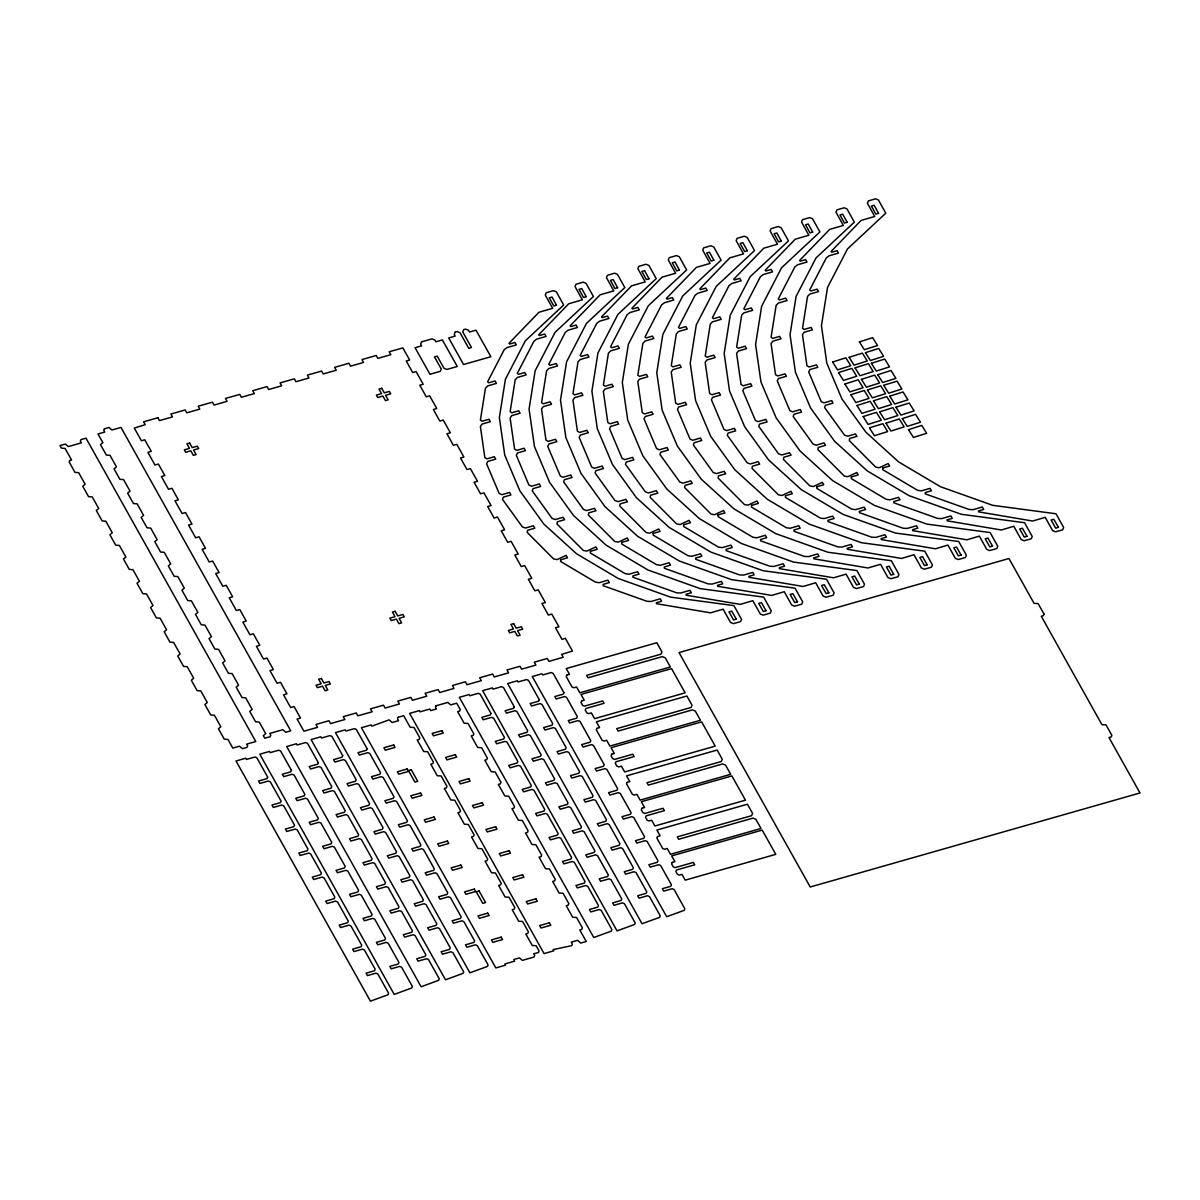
<?xml version="1.0" encoding="UTF-8"?>
<svg xmlns="http://www.w3.org/2000/svg" width="1200" height="1200" viewBox="0 0 1200 1200"><rect width="100%" height="100%" fill="white"/><g stroke="black" fill="none" stroke-linecap="round" stroke-linejoin="round"><path stroke-width="1.5" d="M560.655 559.785L560.61 561.48L595.44 582.135L599.28 582.69L607.935 580.17L609.3 582.6L603.09 584.4L603.24 585.72L646.98 601.305L651.015 601.485L660.225 598.815L661.59 601.23L656.295 602.775L656.52 603.705L710.595 612.855L723.12 609.165L730.515 622.425L733.44 623.61L740.565 621.63L741.555 619.35L733.905 605.595L670.59 597.135L618.3 578.505L576.495 553.71L543.855 524.085L519.87 490.845L504.72 455.04L499.35 417.585L505.41 379.305L525.33 340.815L563.67 305.01L556.32 291.795L553.41 290.64L546.27 292.74L545.295 295.035L552.645 308.295L539.01 312.24L508.965 343.29L509.655 344.025L514.95 342.48L516.33 344.895L506.94 347.625L504.18 349.77L487.605 381.795L488.73 382.8L495.03 380.97L496.41 383.385L487.665 385.935L485.445 388.245L480.405 420.075L482.07 421.26L488.97 419.265L490.335 421.68L482.055 424.095L480.375 426.48L484.845 457.575L487.05 458.835L494.355 456.705L495.72 459.12L487.785 461.43L486.6 463.785L499.155 493.47L501.855 494.685L509.625 492.42L510.87 494.94L503.25 497.145L502.5 499.365L522.39 526.935L525.525 528.015L533.31 525.765L534.855 528.18L527.595 530.295L527.19 532.395L553.635 558.96L557.16 559.575L566.115 555.375L567.48 557.805L560.655 559.785M590.4 551.31L590.34 553.005L625.185 573.66L629.025 574.215L637.665 571.695L639.045 574.125L632.82 575.925L632.97 577.245L676.71 592.83L680.76 593.01L689.955 590.325L691.335 592.755L686.04 594.285L686.265 595.23L740.34 604.38L752.85 600.675L760.26 613.95L763.185 615.135L770.295 613.155L771.285 610.875L763.65 597.12L700.335 588.66L648.045 570.03L606.225 545.235L573.6 515.61L549.615 482.37L534.465 446.565L529.08 409.11L535.14 370.815L555.06 332.34L593.4 296.52L586.05 283.32L583.14 282.165L576.015 284.25L575.025 286.56L582.375 299.82L568.74 303.765L538.71 334.8L539.385 335.55L544.695 334.005L546.06 336.42L536.67 339.15L533.925 341.28L517.335 373.32L518.475 374.325L524.775 372.495L526.14 374.91L517.41 377.445L515.19 379.77L510.15 411.6L511.815 412.785L518.7 410.79L520.08 413.205L511.785 415.62L510.105 417.99L514.575 449.1L516.78 450.345L524.085 448.23L525.465 450.645L517.515 452.955L516.33 455.31L528.885 484.995L531.585 486.21L539.37 483.945L540.615 486.465L532.995 488.67L532.245 490.89L552.135 518.46L555.27 519.54L563.04 517.29L564.6 519.705L557.325 521.82L556.92 523.92L583.365 550.485L586.89 551.085L595.845 546.9L597.225 549.33L590.4 551.31M621.81 542.355L621.765 544.05L656.595 564.705L660.435 565.26L669.075 562.74L670.455 565.17L664.23 566.97L664.395 568.29L708.135 583.875L712.17 584.055L721.38 581.37L722.745 583.8L717.45 585.33L717.675 586.275L771.75 595.425L784.26 591.72L791.67 604.995L794.595 606.18L801.72 604.2L802.71 601.92L795.06 588.165L731.745 579.705L679.455 561.075L637.635 536.28L605.01 506.655L581.025 473.415L565.875 437.61L560.505 400.155L566.565 361.86L586.485 323.385L624.825 287.565L617.46 274.365L614.565 273.21L607.425 275.295L606.45 277.605L613.8 290.865L600.15 294.81L570.12 325.845L570.795 326.595L576.105 325.05L577.485 327.465L568.095 330.195L565.335 332.325L548.76 364.365L549.885 365.37L556.185 363.54L557.565 365.955L548.82 368.49L546.6 370.815L541.56 402.645L543.225 403.83L550.125 401.82L551.49 404.25L543.21 406.665L541.53 409.035L545.985 440.145L548.19 441.39L555.51 439.275L556.875 441.69L548.94 444L547.74 446.355L560.31 476.04L563.01 477.255L570.78 474.99L572.025 477.495L564.405 479.715L563.655 481.935L583.545 509.505L586.68 510.585L594.465 508.335L596.01 510.75L588.75 512.865L588.33 514.965L614.79 541.53L618.315 542.13L627.27 537.945L628.635 540.375L621.81 542.355M653.22 533.4L653.175 535.095L688.02 555.75L691.845 556.305L700.5 553.785L701.865 556.215L695.655 558.015L695.805 559.335L739.545 574.92L743.58 575.1L752.79 572.415L754.155 574.845L748.86 576.375L749.1 577.32L803.16 586.47L815.685 582.765L823.095 596.04L826.02 597.225L833.13 595.245L834.12 592.965L826.47 579.21L763.17 570.75L710.88 552.12L669.06 527.325L636.435 497.7L612.45 464.46L597.3 428.655L591.915 391.2L597.975 352.905L617.895 314.43L656.235 278.61L648.885 265.41L645.975 264.255L638.835 266.34L637.86 268.65L645.21 281.91L631.575 285.855L601.53 316.89L602.22 317.64L607.515 316.095L608.895 318.51L599.505 321.24L596.745 323.37L580.17 355.41L581.31 356.415L587.595 354.585L588.975 357L580.23 359.535L578.01 361.86L572.97 393.69L574.635 394.875L581.535 392.865L582.915 395.295L574.62 397.71L572.94 400.08L577.41 431.19L579.615 432.435L586.92 430.32L588.285 432.735L580.35 435.045L579.165 437.4L591.72 467.085L594.42 468.3L602.19 466.035L603.435 468.54L595.83 470.76L595.08 472.98L614.955 500.55L618.105 501.63L625.875 499.365L627.42 501.795L620.16 503.91L619.755 506.01L646.2 532.575L649.725 533.175L658.68 528.99L660.06 531.42L653.22 533.4M683.625 524.73L683.58 526.425L718.41 547.08L722.25 547.635L730.905 545.115L732.27 547.545L726.06 549.345L726.21 550.665L769.95 566.25L773.985 566.43L783.195 563.76L784.56 566.175L779.265 567.72L779.49 568.65L833.565 577.8L846.09 574.11L853.485 587.37L856.41 588.555L863.535 586.575L864.525 584.295L856.875 570.54L793.56 562.08L741.27 543.45L699.465 518.655L666.825 489.045L642.84 455.79L627.69 419.985L622.32 382.53L628.38 344.25L648.3 305.76L686.64 269.955L679.29 256.74L676.38 255.585L669.24 257.685L668.265 259.98L675.615 273.24L661.98 277.185L631.935 308.235L632.625 308.97L637.92 307.425L639.3 309.855L629.91 312.57L627.15 314.715L610.575 346.74L611.7 347.745L618 345.915L619.38 348.33L610.635 350.88L608.415 353.19L603.375 385.02L605.04 386.205L611.94 384.21L613.305 386.625L605.025 389.04L603.345 391.425L607.815 422.52L610.02 423.78L617.325 421.65L618.69 424.065L610.755 426.375L609.57 428.73L622.125 458.415L624.825 459.63L632.595 457.365L633.84 459.885L626.22 462.09L625.47 464.31L645.36 491.88L648.495 492.96L656.28 490.71L657.825 493.125L650.565 495.24L650.16 497.34L676.605 523.905L680.13 524.52L689.085 520.335L690.45 522.75L683.625 524.73M718.08 514.905L718.035 516.6L752.865 537.255L756.705 537.81L765.36 535.305L766.725 537.72L760.515 539.535L760.665 540.84L804.405 556.425L808.44 556.605L817.65 553.935L819.015 556.35L813.72 557.895L813.945 558.825L868.02 567.975L880.545 564.285L887.94 577.545L890.865 578.73L897.99 576.75L898.98 574.47L891.33 560.715L828.015 552.27L775.725 533.625L733.92 508.83L701.295 479.22L677.295 445.965L662.145 410.16L656.775 372.72L662.835 334.425L682.755 295.935L721.095 260.13L713.745 246.93L710.835 245.76L703.695 247.86L702.72 250.155L710.07 263.415L696.435 267.36L666.39 298.41L667.08 299.145L672.375 297.6L673.755 300.03L664.365 302.76L661.605 304.89L645.03 336.915L646.155 337.92L652.455 336.09L653.835 338.505L645.09 341.055L642.87 343.365L637.83 375.21L639.495 376.395L646.395 374.385L647.775 376.8L639.48 379.215L637.8 381.6L642.27 412.695L644.475 413.955L651.78 411.825L653.145 414.255L645.21 416.55L644.025 418.905L656.58 448.59L659.28 449.805L667.05 447.555L668.295 450.06L660.69 452.265L659.94 454.485L679.815 482.055L682.95 483.15L690.735 480.885L692.28 483.3L685.02 485.415L684.615 487.53L711.06 514.08L714.585 514.695L723.54 510.51L724.905 512.925L718.08 514.905M751.53 505.38L751.485 507.06L786.315 527.715L790.155 528.285L798.795 525.765L800.175 528.195L793.95 529.995L794.1 531.315L837.84 546.885L841.89 547.08L851.085 544.395L852.465 546.825L847.17 548.355L847.395 549.285L901.47 558.45L913.98 554.745L921.39 568.005L924.315 569.205L931.425 567.225L932.43 564.945L924.78 551.19L861.465 542.73L809.175 524.1L767.355 499.305L734.73 469.68L710.745 436.44L695.595 400.62L690.21 363.18L696.285 324.885L716.205 286.41L754.53 250.59L747.18 237.39L744.27 236.235L737.145 238.32L736.155 240.63L743.505 253.89L729.87 257.835L699.84 288.87L700.515 289.62L705.825 288.075L707.19 290.49L697.8 293.22L695.055 295.35L678.465 327.39L679.605 328.395L685.905 326.565L687.27 328.98L678.54 331.515L676.32 333.84L671.28 365.67L672.945 366.855L679.845 364.845L681.21 367.275L672.915 369.675L671.235 372.06L675.705 403.17L677.91 404.415L685.215 402.3L686.595 404.715L678.645 407.025L677.46 409.365L690.015 439.065L692.715 440.28L700.5 438.015L701.745 440.52L694.125 442.74L693.375 444.96L713.265 472.53L716.4 473.61L724.17 471.345L725.73 473.775L718.455 475.89L718.05 477.99L744.495 504.555L748.035 505.155L756.975 500.97L758.355 503.4L751.53 505.38M785.475 495.705L785.43 497.385L820.26 518.04L824.1 518.61L832.74 516.09L834.12 518.505L827.895 520.32L828.06 521.625L871.8 537.21L875.835 537.39L885.03 534.72L886.41 537.135L881.115 538.68L881.34 539.61L935.415 548.775L947.925 545.07L955.335 558.33L958.26 559.53L965.37 557.535L966.375 555.255L958.725 541.515L895.41 533.055L843.12 514.425L801.3 489.63L768.675 460.005L744.69 426.765L729.54 390.945L724.17 353.505L730.23 315.21L750.15 276.72L788.475 240.915L781.125 227.715L778.23 226.545L771.09 228.645L770.115 230.955L777.465 244.215L763.815 248.16L733.785 279.195L734.46 279.93L739.77 278.4L741.15 280.815L731.76 283.545L729 285.675L712.425 317.715L713.55 318.705L719.85 316.875L721.215 319.305L712.485 321.84L710.265 324.15L705.225 355.995L706.89 357.18L713.79 355.17L715.155 357.6L706.875 360L705.18 362.385L709.65 393.495L711.855 394.74L719.16 392.625L720.54 395.04L712.605 397.35L711.405 399.69L723.975 429.375L726.675 430.605L734.445 428.34L735.69 430.845L728.07 433.065L727.32 435.285L747.21 462.84L750.345 463.935L758.13 461.67L759.675 464.1L752.415 466.2L751.995 468.315L778.455 494.865L781.98 495.48L790.935 491.295L792.3 493.71L785.475 495.705M816.885 486.75L816.84 488.43L851.67 509.085L855.51 509.655L864.165 507.135L865.53 509.55L859.32 511.365L859.47 512.67L903.21 528.255L907.245 528.435L916.455 525.765L917.82 528.18L912.525 529.725L912.765 530.655L966.825 539.82L979.35 536.115L986.76 549.375L989.67 550.56L996.795 548.58L997.785 546.3L990.135 532.56L926.835 524.1L874.545 505.47L832.725 480.675L800.1 451.05L776.115 417.81L760.965 381.99L755.58 344.55L761.64 306.255L781.56 267.765L819.9 231.96L812.55 218.76L809.64 217.59L802.5 219.69L801.525 222L808.875 235.26L795.24 239.205L765.195 270.24L765.885 270.975L771.18 269.445L772.56 271.86L763.17 274.59L760.41 276.72L743.835 308.76L744.96 309.75L751.26 307.92L752.64 310.35L743.895 312.885L741.675 315.195L736.635 347.04L738.3 348.225L745.2 346.215L746.58 348.645L738.285 351.045L736.605 353.43L741.075 384.54L743.28 385.785L750.585 383.67L751.95 386.085L744.015 388.395L742.83 390.735L755.385 420.42L758.085 421.635L765.855 419.385L767.1 421.89L759.495 424.11L758.745 426.33L778.62 453.885L781.755 454.98L789.54 452.715L791.085 455.145L783.825 457.245L783.42 459.36L809.865 485.91L813.39 486.525L822.345 482.34L823.725 484.755L816.885 486.75M851.34 476.925L851.295 478.605L886.14 499.275L889.965 499.83L898.62 497.31L899.985 499.74L893.775 501.54L893.925 502.86L937.665 518.43L941.7 518.625L950.91 515.94L952.275 518.37L946.98 519.9L947.22 520.83L1001.28 529.995L1013.805 526.29L1021.215 539.55L1024.14 540.75L1031.25 538.77L1032.24 536.49L1024.59 522.735L961.29 514.275L909 495.645L867.18 470.85L834.555 441.225L810.57 407.985L795.42 372.165L790.035 334.725L796.095 296.43L816.015 257.955L854.355 222.135L847.005 208.935L844.095 207.78L836.955 209.865L835.98 212.175L843.33 225.435L829.695 229.38L799.65 260.415L800.34 261.165L805.635 259.62L807.015 262.035L797.625 264.765L794.865 266.895L778.29 298.935L779.43 299.94L785.715 298.11L787.095 300.525L778.35 303.06L776.13 305.385L771.09 337.215L772.755 338.4L779.655 336.39L781.035 338.82L772.74 341.22L771.06 343.605L775.53 374.715L777.735 375.96L785.04 373.845L786.405 376.26L778.47 378.57L777.285 380.91L789.84 410.61L792.54 411.825L800.31 409.56L801.555 412.065L793.95 414.285L793.2 416.505L813.075 444.075L816.225 445.155L823.995 442.89L825.54 445.32L818.28 447.435L817.875 449.535L844.32 476.1L847.845 476.7L856.8 472.515L858.18 474.945L851.34 476.925M882.765 467.97L882.72 469.65L917.55 490.305L921.39 490.875L930.03 488.355L931.41 490.785L925.185 492.585L925.335 493.905L969.075 509.475L973.125 509.67L982.32 506.985L983.7 509.415L978.405 510.945L978.63 511.875L1032.705 521.04L1045.215 517.335L1052.625 530.595L1055.55 531.795L1062.66 529.815L1063.665 527.535L1056.015 513.78L992.7 505.32L940.41 486.69L898.59 461.895L865.965 432.27L841.98 399.03L826.83 363.21L821.445 325.77L827.52 287.475L847.44 249L885.765 213.18L878.415 199.98L875.505 198.825L868.38 200.91L867.39 203.22L874.74 216.48L861.105 220.425L831.075 251.46L831.75 252.21L837.06 250.665L838.425 253.08L829.035 255.81L826.29 257.94L809.7 289.98L810.84 290.985L817.14 289.155L818.505 291.57L809.775 294.105L807.555 296.43L802.515 328.26L804.18 329.445L811.08 327.435L812.445 329.865L804.15 332.265L802.47 334.65L806.94 365.76L809.145 367.005L816.45 364.89L817.83 367.305L809.895 369.615L808.695 371.955L821.265 401.655L823.95 402.87L831.735 400.605L832.98 403.11L825.36 405.33L824.61 407.55L844.5 435.105L847.635 436.2L855.405 433.935L856.965 436.365L849.69 438.48L849.285 440.58L875.73 467.145L879.27 467.745L888.21 463.56L889.59 465.99L882.765 467.97M832.635 362.085L837.555 369.885L850.77 365.7L845.865 357.825L832.65 361.995M838.545 372.645L843.45 380.43L856.68 376.26L851.88 368.4L838.56 372.555M844.95 384.09L849.855 391.875L863.085 387.705L858.18 379.815L844.965 384M849.15 357.375L854.07 365.175L867.285 360.99L862.38 353.115L849.165 357.285M850.92 394.755L855.84 402.555L869.055 398.385L864.27 390.51L850.935 394.665M855.06 367.935L859.965 375.72L873.195 371.55L868.395 363.69L855.075 367.845M856.98 405.57L861.885 413.37L875.115 409.2L870.21 401.31L856.98 405.495M859.41 341.925L864.33 349.71L877.56 345.54L872.655 337.65L859.41 341.925M861.465 379.38L866.37 387.165L879.6 382.995L874.695 375.12L861.465 379.38M863.16 416.64L868.08 424.44L881.295 420.255L876.405 412.38L863.175 416.55M865.47 352.725L870.375 360.525L883.605 356.34L878.7 348.465L865.47 352.635M867.435 390.06L872.34 397.845L885.57 393.675L880.77 385.815L867.45 389.97M869.505 427.965L874.41 435.75L887.64 431.58L882.84 423.72L869.52 427.785M871.365 363.285L876.285 371.07L889.515 366.9L884.715 359.04L871.365 363.285M873.48 400.875L878.4 408.66L891.63 404.49L886.725 396.6L873.495 400.785M877.77 374.73L882.69 382.515L895.905 378.345L891.015 370.47L877.77 374.73M879.675 411.93L884.595 419.73L897.81 415.545L892.905 407.67L879.69 411.84M883.755 385.395L888.66 393.195L901.89 389.025L897.09 381.165L883.785 385.23M886.005 423.255L890.925 431.04L904.14 426.87L899.25 418.98L886.02 423.165M889.8 396.225L894.72 404.01L907.935 399.84L903.03 391.95L889.815 396.135M895.995 407.28L900.9 415.08L914.13 410.895L909.225 403.02L895.995 407.19M902.325 418.605L907.23 426.39L920.46 422.22L915.555 414.33L902.325 418.605M908.52 429.66L913.425 437.46L926.655 433.29L921.75 425.4L908.52 429.66M69.84 460.485L69.18 462L75 472.395L78.675 472.68L85.14 484.23L82.755 486.255L88.56 496.65L92.235 496.935L98.7 508.485L96.315 510.51L102.135 520.905L105.81 521.19L112.275 532.74L109.89 534.765L115.71 545.145L119.385 545.445L125.85 556.995L123.465 559.005L129.27 569.4L132.945 569.685L139.41 581.235L137.025 583.26L142.845 593.655L146.52 593.94L152.985 605.49L150.6 607.515L156.42 617.91L160.095 618.195L166.56 629.745L164.175 631.77L169.98 642.165L173.655 642.45L180.12 654L177.735 656.01L183.555 666.405L187.23 666.705L193.695 678.24L191.31 680.265L197.13 690.66L200.805 690.945L207.27 702.495L204.885 704.52L210.69 714.915L214.365 715.2L220.83 726.75L218.445 728.775L224.265 739.17L227.94 739.455L232.785 748.125L239.505 746.19L242.43 748.71L246.975 747.405L247.635 745.89L246.66 744.15L255.765 741.54L85.995 438.165L80.97 439.605L80.325 441.12L81.3 442.875L68.295 446.595L65.37 444.06L60 445.59L61.425 448.14L65.1 448.44L71.565 459.99L69.84 460.485M421.605 341.835L420.63 344.13L421.59 345.87L415.095 347.715L429.96 374.28L440.295 371.325L441.27 369.045L434.49 356.91L437.22 356.145L444 368.265L446.925 369.435L457.26 366.495L442.395 339.93L435.9 341.79L434.925 340.05L432 338.88L421.605 341.835M455.22 332.07L454.23 334.365L455.205 336.09L448.71 337.95L463.575 364.515L490.86 356.73L475.995 330.165L469.5 332.025L468.525 330.285L465.615 329.115L463.725 329.655L462.75 331.935L471.465 347.52L468.735 348.3L460.02 332.715L457.095 331.545L455.22 332.07M267.645 777.075L266.985 778.605L258.54 781.005L259.905 783.435L268.35 781.02L270.285 781.815L281.085 801.09L280.425 802.62L271.98 805.035L273.345 807.45L281.79 805.05L283.725 805.83L294.525 825.12L293.865 826.635L285.42 829.05L286.785 831.48L295.23 829.065L297.165 829.845L307.965 849.135L307.305 850.665L298.86 853.065L300.225 855.495L308.67 853.08L310.62 853.875L321.405 873.15L320.745 874.68L312.3 877.095L313.665 879.51L322.11 877.11L324.06 877.89L334.845 897.18L334.185 898.695L325.74 901.11L327.105 903.54L335.55 901.125L337.5 901.905L348.285 921.195L347.625 922.725L339.18 925.125L340.545 927.555L348.99 925.14L350.94 925.935L361.725 945.21L361.08 946.74L352.62 949.155L353.985 951.57L362.43 949.17L364.38 949.95L375.165 969.24L374.52 970.77L366.06 973.17L367.425 975.6L375.87 973.185L377.82 973.965L388.605 993.255L387.96 994.785L370.44 1001.175L236.025 760.98L245.775 758.205L246.45 759.405L254.91 757.005L256.845 757.785L267.645 777.075M291.42 770.295L290.76 771.825L282.315 774.225L283.665 776.655L292.11 774.255L294.06 775.035L304.86 794.325L304.2 795.84L295.755 798.255L297.105 800.67L305.55 798.27L307.5 799.05L318.3 818.34L317.64 819.87L309.195 822.27L310.545 824.7L319.005 822.285L320.94 823.08L331.74 842.355L331.08 843.885L322.635 846.285L323.985 848.715L332.445 846.315L334.38 847.095L345.18 866.385L344.52 867.9L336.075 870.315L337.425 872.745L345.885 870.33L347.82 871.11L358.62 890.4L357.96 891.93L349.515 894.33L350.865 896.76L359.325 894.345L361.26 895.14L372.06 914.415L371.4 915.945L362.955 918.36L364.32 920.775L372.765 918.375L374.7 919.155L385.5 938.445L384.84 939.96L376.395 942.375L377.76 944.805L386.205 942.39L388.14 943.17L398.94 962.46L398.28 963.99L389.835 966.39L391.2 968.82L399.645 966.405L401.595 967.2L412.38 986.475L411.72 988.005L394.215 994.41L259.8 754.2L269.55 751.425L270.225 752.64L278.67 750.225L280.62 751.005L291.42 770.295M318.315 762.63L317.655 764.16L309.21 766.56L310.575 768.99L319.02 766.575L320.955 767.37L331.755 786.645L331.095 788.175L322.65 790.59L324.015 793.005L332.46 790.605L334.395 791.385L345.195 810.675L344.535 812.19L336.09 814.605L337.455 817.035L345.9 814.62L347.835 815.4L358.635 834.69L357.975 836.22L349.53 838.62L350.895 841.05L359.34 838.635L361.29 839.43L372.075 858.705L371.415 860.235L362.97 862.65L364.335 865.065L372.78 862.665L374.73 863.445L385.515 882.735L384.855 884.25L376.41 886.665L377.775 889.095L386.22 886.68L388.17 887.46L398.955 906.75L398.295 908.28L389.85 910.68L391.215 913.11L399.66 910.71L401.61 911.49L412.395 930.78L411.75 932.295L403.29 934.71L404.655 937.125L413.1 934.725L415.05 935.505L425.835 954.795L425.19 956.325L416.73 958.725L418.095 961.155L426.54 958.74L428.49 959.535L439.275 978.81L438.63 980.34L421.11 986.745L286.695 746.535L296.445 743.76L297.12 744.975L305.58 742.56L307.515 743.34L318.315 762.63M342.705 755.67L342.06 757.2L333.615 759.615L334.965 762.03L343.41 759.63L345.36 760.41L356.145 779.7L355.5 781.215L347.055 783.63L348.405 786.06L356.85 783.645L358.8 784.425L369.585 803.715L368.94 805.245L360.495 807.645L361.845 810.075L370.29 807.66L372.24 808.455L383.025 827.73L382.38 829.26L373.935 831.675L375.285 834.09L383.73 831.69L385.68 832.47L396.465 851.76L395.82 853.275L387.375 855.69L388.725 858.12L397.17 855.705L399.12 856.485L409.905 875.775L409.26 877.305L400.815 879.705L402.165 882.135L410.61 879.735L412.56 880.515L423.36 899.805L422.7 901.32L414.255 903.735L415.605 906.15L424.05 903.75L426 904.53L436.8 923.82L436.14 925.35L427.695 927.75L429.045 930.18L437.49 927.765L439.44 928.56L450.24 947.835L449.58 949.365L441.135 951.765L442.485 954.195L450.945 951.795L452.88 952.575L463.68 971.865L463.02 973.38L445.5 979.785L311.1 739.575L320.85 736.8L321.525 738.015L329.97 735.6L331.92 736.395L342.705 755.67M367.11 748.725L366.45 750.24L358.005 752.655L359.355 755.085L367.815 752.67L369.75 753.45L380.55 772.74L379.89 774.27L371.445 776.67L372.795 779.1L381.255 776.685L383.19 777.48L393.99 796.755L393.33 798.285L384.885 800.7L386.25 803.115L394.695 800.715L396.63 801.495L407.43 820.785L406.77 822.3L398.325 824.715L399.69 827.145L408.135 824.73L410.07 825.51L420.87 844.8L420.21 846.33L411.765 848.73L413.13 851.16L421.575 848.76L423.51 849.54L434.31 868.83L433.65 870.345L425.205 872.76L426.57 875.175L435.015 872.775L436.965 873.555L447.75 892.845L447.09 894.375L438.645 896.775L440.01 899.205L448.455 896.79L450.405 897.585L461.19 916.86L460.53 918.39L452.085 920.79L453.45 923.22L461.895 920.82L463.845 921.6L474.63 940.89L473.97 942.405L465.525 944.82L466.89 947.25L475.335 944.835L477.285 945.615L488.07 964.905L487.425 966.435L469.905 972.825L335.49 732.63L345.24 729.84L345.915 731.055L354.375 728.655L356.31 729.435L367.11 748.725M398.13 717.27L397.47 718.8L398.535 720.69L392.145 722.505L389.145 719.835L371.85 726.165L371.16 724.95L361.425 727.725L495.825 967.935L505.575 965.145L504.9 963.945L514.635 961.155L513.735 959.535L519.45 957.915L522.345 960.375L534.03 957.045L534.675 955.53L533.73 953.835L538.425 952.5L539.085 950.97L536.145 945.735L532.26 945.51L525.795 933.96L527.745 933.405L528.39 931.875L522.585 921.48L518.685 921.255L512.22 909.705L514.17 909.15L514.83 907.62L509.01 897.225L505.11 897L498.645 885.45L500.595 884.895L501.255 883.365L495.435 872.97L491.535 872.745L485.07 861.195L487.02 860.64L487.68 859.11L481.875 848.73L477.975 848.505L471.51 836.955L473.46 836.4L474.12 834.87L468.3 824.475L464.4 824.25L457.935 812.7L459.885 812.145L460.545 810.615L454.725 800.22L450.84 799.995L444.375 788.445L446.325 787.89L446.97 786.36L441.165 775.98L437.265 775.74L430.8 764.19L432.75 763.635L433.41 762.12L427.59 751.725L423.69 751.5L417.225 739.95L419.175 739.395L419.835 737.865L414.015 727.47L410.13 727.245L403.665 715.695L398.13 717.27M436.125 705.765L435.465 707.295L436.41 708.975L430.695 710.61L429.81 709.05L420.06 711.825L419.385 710.61L409.635 713.385L544.05 953.595L553.8 950.82L553.11 949.605L571.74 945.645L572.385 944.115L571.275 942.12L577.65 940.305L580.71 943.08L586.245 941.505L579.795 929.955L581.745 929.4L582.39 927.87L576.57 917.475L572.685 917.25L566.22 905.7L568.17 905.145L568.83 903.615L563.01 893.22L559.11 892.995L552.645 881.445L554.595 880.89L555.255 879.36L549.435 868.965L545.55 868.74L539.085 857.19L541.035 856.635L541.68 855.12L535.875 844.725L531.975 844.485L525.51 832.935L527.46 832.38L528.12 830.865L522.3 820.47L518.4 820.23L511.95 808.695L513.885 808.14L514.545 806.61L508.74 796.215L504.84 795.99L498.375 784.44L500.325 783.885L500.985 782.355L495.165 771.96L491.265 771.735L484.8 760.185L486.75 759.63L487.41 758.1L481.59 747.705L477.69 747.48L471.24 735.93L473.19 735.375L473.835 733.845L468.015 723.45L464.13 723.225L457.665 711.675L459.615 711.12L460.275 709.59L456.69 703.2L450.69 704.91L447.81 702.435L436.125 705.765M490.965 713.415L490.305 714.945L481.86 717.345L483.225 719.775L491.67 717.36L493.62 718.155L504.405 737.43L503.745 738.96L495.3 741.36L496.665 743.79L505.11 741.39L507.06 742.17L517.845 761.46L517.2 762.975L508.74 765.39L510.105 767.805L518.55 765.405L520.5 766.185L531.285 785.475L530.64 787.005L522.18 789.405L523.545 791.835L531.99 789.42L533.94 790.215L544.725 809.49L544.08 811.02L535.62 813.435L536.985 815.85L545.43 813.45L547.38 814.23L558.165 833.52L557.52 835.035L549.075 837.45L550.425 839.88L558.87 837.465L560.82 838.245L571.605 857.535L570.96 859.065L562.515 861.465L563.865 863.895L572.31 861.48L574.26 862.275L585.045 881.55L584.4 883.08L575.955 885.495L577.305 887.91L585.75 885.51L587.7 886.29L598.485 905.58L597.84 907.095L589.395 909.51L590.745 911.94L599.19 909.525L601.14 910.305L611.925 929.595L611.28 931.125L593.76 937.515L459.36 697.32L469.095 694.545L469.785 695.745L478.23 693.345L480.18 694.125L490.965 713.415M514.245 706.77L513.585 708.3L505.14 710.715L506.505 713.13L514.95 710.73L516.9 711.51L527.685 730.8L527.025 732.33L518.58 734.73L519.945 737.16L528.39 734.745L530.34 735.525L541.125 754.815L540.465 756.345L532.02 758.745L533.385 761.175L541.83 758.775L543.78 759.555L554.565 778.845L553.92 780.36L545.46 782.775L546.825 785.19L555.27 782.79L557.22 783.57L568.005 802.86L567.36 804.39L558.9 806.79L560.265 809.22L568.71 806.805L570.66 807.6L581.445 826.875L580.8 828.405L572.34 830.805L573.705 833.235L582.15 830.835L584.1 831.615L594.885 850.905L594.24 852.42L585.795 854.835L587.145 857.265L595.59 854.85L597.54 855.63L608.325 874.92L607.68 876.45L599.235 878.85L600.585 881.28L609.03 878.865L610.98 879.66L621.765 898.935L621.12 900.465L612.675 902.88L614.025 905.295L622.47 902.895L624.42 903.675L635.205 922.965L634.56 924.48L617.04 930.885L482.64 690.675L492.375 687.9L493.065 689.115L501.51 686.7L503.46 687.495L514.245 706.77M539.265 699.645L538.62 701.175L530.16 703.575L531.525 706.005L539.97 703.59L541.92 704.385L552.705 723.66L552.06 725.19L543.6 727.605L544.965 730.02L553.41 727.62L555.36 728.4L566.145 747.69L565.5 749.205L557.04 751.62L558.405 754.05L566.85 751.635L568.8 752.415L579.585 771.705L578.94 773.235L570.495 775.635L571.845 778.065L580.29 775.65L582.24 776.445L593.025 795.72L592.38 797.25L583.935 799.665L585.285 802.08L593.73 799.68L595.68 800.46L606.465 819.75L605.82 821.265L597.375 823.68L598.725 826.11L607.17 823.695L609.12 824.475L619.905 843.765L619.26 845.295L610.815 847.695L612.165 850.125L620.61 847.71L622.56 848.505L633.345 867.78L632.7 869.31L624.255 871.725L625.605 874.14L634.05 871.74L636 872.52L646.785 891.81L646.14 893.34L637.695 895.74L639.045 898.17L647.49 895.755L649.44 896.535L660.24 915.825L659.58 917.355L642.06 923.745L507.66 683.55L517.41 680.775L518.085 681.975L526.53 679.575L528.48 680.355L539.265 699.645M566.88 675.06L566.22 676.59L572.04 686.97L573.99 687.765L576.585 687.015L579.825 692.79L670.365 666.975L665.235 657.795L662.31 656.625L588 677.805L586.65 675.375L660.96 654.195L661.935 651.915L656.805 642.735L566.25 668.55L569.475 674.31L566.88 675.06M563.895 692.625L563.235 694.155L554.79 696.555L556.155 698.985L564.6 696.57L566.55 697.365L577.335 716.64L576.69 718.17L568.23 720.57L569.595 723L578.04 720.6L579.99 721.38L590.775 740.67L590.13 742.185L581.67 744.6L583.035 747.015L591.48 744.615L593.43 745.395L604.215 764.685L603.57 766.215L595.11 768.615L596.475 771.045L604.92 768.63L606.87 769.425L617.655 788.7L617.01 790.23L608.565 792.645L609.915 795.06L618.36 792.66L620.31 793.44L631.095 812.73L630.45 814.245L622.005 816.66L623.355 819.09L631.8 816.675L633.75 817.455L644.535 836.745L643.89 838.275L635.445 840.675L636.795 843.105L645.24 840.69L647.19 841.485L657.975 860.76L657.33 862.29L648.885 864.705L650.235 867.12L658.68 864.72L660.63 865.5L671.415 884.79L670.77 886.305L662.325 888.72L663.675 891.15L672.12 888.735L674.07 889.515L684.855 908.805L684.21 910.335L666.69 916.725L532.29 676.53L542.04 673.755L542.715 674.955L551.16 672.555L553.11 673.335L563.895 692.625M581.64 700.935L580.98 702.45L582.6 705.345L584.535 706.125L602.73 700.935L604.065 703.32L585.87 708.51L585.225 710.04L586.8 712.845L588.75 713.64L591.345 712.89L594.57 718.665L685.125 692.85L671.55 668.61L581.01 694.41L584.235 700.185L581.64 700.935M596.97 728.325L596.31 729.855L602.13 740.25L604.08 741.03L606.675 740.295L609.9 746.07L700.455 720.255L695.31 711.075L692.4 709.89L618.09 731.07L616.74 728.655L691.035 707.475L692.025 705.18L686.88 696L596.34 721.815L599.565 727.59L596.97 728.325M611.715 754.2L611.07 755.73L612.69 758.61L614.625 759.39L632.82 754.215L634.155 756.585L615.96 761.775L615.315 763.305L616.89 766.125L618.825 766.905L621.435 766.17L624.66 771.945L715.215 746.13L701.64 721.875L611.085 747.69L614.325 753.465L611.715 754.2M627.21 782.37L626.55 783.9L632.37 794.295L634.32 795.075L636.915 794.34L640.14 800.115L730.695 774.3L725.565 765.12L722.64 763.935L648.33 785.13L646.98 782.7L721.29 761.52L722.265 759.225L717.12 750.045L626.58 775.86L629.805 781.635L627.21 782.37M641.97 808.245L641.31 809.775L642.93 812.655L644.865 813.45L663.06 808.26L664.395 810.645L646.2 815.82L645.555 817.35L647.13 820.17L649.065 820.95L651.675 820.215L654.9 825.99L745.455 800.175L731.88 775.92L641.325 801.735L644.565 807.51L641.97 808.245M657.525 836.55L656.865 838.08L662.685 848.46L664.635 849.255L667.23 848.505L670.455 854.28L761.01 828.465L755.865 819.285L752.955 818.115L678.645 839.295L677.295 836.865L751.59 815.685L752.58 813.405L747.435 804.225L656.895 830.04L660.12 835.8L657.525 836.55M672.27 862.425L671.625 863.94L673.23 866.835L675.18 867.615L693.375 862.425L694.71 864.81L676.515 870L675.855 871.53L677.445 874.335L679.38 875.13L681.99 874.38L685.215 880.155L775.77 854.34L762.195 830.1L671.64 855.9L674.88 861.675L672.27 862.425M1044.03 614.13L1043.385 615.645L1041.27 616.245L1101.93 724.665L1105.995 724.845L1111.89 735.39L1111.23 736.92L1108.995 737.55L1140 792.975L810.21 886.995L679.035 652.56L1008.96 558.51L1034.085 603.405L1038.135 603.585L1044.03 614.13M104.43 428.805L103.785 430.32L104.745 432.06L98.025 433.965L102.885 442.635L100.5 444.645L106.32 455.04L109.995 455.325L116.445 466.875L114.075 468.9L119.88 479.295L123.555 479.58L130.02 491.13L127.635 493.14L133.455 503.535L137.13 503.835L143.595 515.385L141.21 517.395L147.03 527.79L150.705 528.09L157.155 539.64L154.785 541.65L160.59 552.045L164.265 552.33L170.73 563.88L168.345 565.905L174.165 576.3L177.84 576.585L184.305 588.135L181.92 590.145L187.74 600.54L191.415 600.84L197.865 612.39L195.495 614.4L201.3 624.795L204.975 625.095L211.44 636.645L209.055 638.655L214.875 649.05L218.55 649.335L225.015 660.885L222.63 662.91L228.45 673.305L232.125 673.59L238.575 685.14L236.205 687.15L242.01 697.545L245.685 697.845L252.15 709.395L249.765 711.405L255.585 721.8L259.26 722.1L265.725 733.65L263.34 735.66L264.765 738.21L270.135 736.68L270.795 735.165L269.805 733.41L282.795 729.72L285.72 732.255L290.745 730.83L120.99 427.44L111.9 430.02L108.975 427.5L104.43 428.805M556.455 305.145L553.755 305.955L549.3 297.825L552.03 297.06L556.455 305.145M586.2 296.655L583.5 297.48L579.03 289.35L581.775 288.585L586.2 296.655M617.61 287.7L614.91 288.525L610.455 280.395L613.185 279.63L617.61 287.7M649.02 278.745L646.335 279.57L641.865 271.44L644.595 270.675L649.02 278.745M679.425 270.09L676.725 270.9L672.27 262.77L675 262.005L679.425 270.09M713.88 260.265L711.18 261.09L706.725 252.945L709.455 252.195L713.88 260.265M747.33 250.725L744.63 251.55L740.16 243.42L742.905 242.655L747.33 250.725M781.275 241.05L778.575 241.875L774.12 233.73L776.85 232.98L781.275 241.05M812.685 232.095L810 232.92L805.53 224.775L808.26 224.025L812.685 232.095M847.14 222.27L844.455 223.095L839.985 214.965L842.715 214.2L847.14 222.27M878.565 213.315L875.865 214.14L871.395 206.01L874.14 205.245L878.565 213.315M736.29 619.17L733.575 619.965L728.985 611.865L731.715 611.1L736.29 619.17M766.035 610.695L763.305 611.49L758.73 603.39L761.46 602.625L766.035 610.695M797.445 601.74L794.73 602.535L790.14 594.42L792.87 593.67L797.445 601.74M828.855 592.785L826.14 593.58L821.55 585.465L824.295 584.715L828.855 592.785M859.26 584.115L856.545 584.91L851.955 576.81L854.685 576.045L859.26 584.115M893.715 574.305L891 575.085L886.41 566.985L889.155 566.22L893.715 574.305M927.165 564.765L924.45 565.56L919.86 557.445L922.59 556.695L927.165 564.765M961.11 555.09L958.395 555.87L953.805 547.77L956.535 547.02L961.11 555.09M992.52 546.135L989.805 546.915L985.215 538.815L987.96 538.065L992.52 546.135M1026.975 536.31L1024.26 537.105L1019.67 528.99L1022.415 528.24L1026.975 536.31M1058.4 527.355L1055.685 528.15L1051.095 520.035L1053.825 519.285L1058.4 527.355M157.89 417.735L143.58 421.8L145.2 424.695L134.28 428.055L141.39 440.76L144.795 439.785L151.26 451.335L147.84 452.31L154.95 465L158.37 464.04L164.82 475.575L161.415 476.55L168.525 489.255L171.93 488.28L178.395 499.83L174.99 500.805L182.1 513.51L185.505 512.535L191.97 524.085L188.55 525.06L195.66 537.765L199.08 536.79L205.53 548.34L202.125 549.315L209.235 562.005L212.64 561.045L219.105 572.595L215.7 573.555L222.795 586.26L226.215 585.285L232.68 596.835L229.26 597.81L236.37 610.515L239.79 609.54L246.24 621.09L242.835 622.065L249.945 634.77L253.35 633.795L259.815 645.345L256.41 646.32L263.505 659.025L266.925 658.05L273.39 669.6L269.97 670.56L277.08 683.265L280.5 682.29L286.95 693.84L283.545 694.815L290.655 707.52L294.06 706.545L300.525 718.095L297.12 719.07L303.915 731.22L317.565 727.32L315.945 724.44L328.95 720.735L330.57 723.615L344.865 719.535L343.245 716.655L356.235 712.95L357.855 715.83L372.15 711.765L370.53 708.87L383.535 705.165L385.14 708.06L399.435 703.98L397.83 701.1L410.82 697.395L412.44 700.275L426.735 696.195L425.115 693.315L438.12 689.61L439.725 692.49L454.02 688.425L452.415 685.53L465.405 681.825L467.025 684.72L481.32 680.64L479.7 677.76L492.69 674.055L494.31 676.935L508.605 672.855L506.985 669.975L519.99 666.27L521.595 669.165L535.905 665.085L534.285 662.19L547.275 658.485L548.895 661.38L563.19 657.3L561.57 654.42L572.49 651.045L565.38 638.34L561.96 639.315L555.51 627.765L558.915 626.79L551.805 614.085L548.4 615.06L541.935 603.51L545.34 602.55L538.23 589.845L534.825 590.805L528.36 579.27L531.78 578.295L524.67 565.59L521.25 566.565L514.8 555.015L518.205 554.04L511.095 541.335L507.69 542.31L501.225 530.76L504.63 529.785L497.52 517.08L494.115 518.055L487.65 506.505L491.07 505.53L483.96 492.84L480.54 493.8L474.09 482.265L477.495 481.29L470.385 468.585L466.98 469.56L460.515 458.01L463.92 457.035L456.81 444.33L453.405 445.305L446.94 433.755L450.36 432.78L443.25 420.075L439.83 421.05L433.38 409.5L436.785 408.525L429.675 395.835L426.27 396.795L419.805 385.245L423.21 384.285L416.1 371.58L412.695 372.555L406.23 361.005L409.65 360.03L402.855 347.895L389.205 351.78L390.825 354.675L377.835 358.38L376.215 355.485L361.92 359.565L363.54 362.46L350.535 366.165L348.915 363.27L334.62 367.35L336.24 370.23L323.25 373.935L321.63 371.055L307.335 375.12L308.955 378.015L295.95 381.72L294.345 378.825L280.05 382.905L281.655 385.8L268.665 389.505L267.045 386.61L252.75 390.69L254.37 393.57L241.365 397.275L239.76 394.395L225.465 398.46L227.07 401.355L214.08 405.06L212.46 402.165L198.165 406.245L199.785 409.125L186.795 412.83L185.175 409.95L170.88 414.03L172.5 416.91L159.495 420.615L157.89 417.735M189.63 443.04L186.9 443.82L189.465 448.38L184.32 449.85L185.685 452.265L190.815 450.81L193.365 455.37L196.095 454.59L193.545 450.03L198.675 448.56L197.325 446.145L192.195 447.6L189.63 443.04M381.69 388.29L378.96 389.07L381.51 393.63L376.38 395.1L377.73 397.515L382.875 396.06L385.425 400.62L388.155 399.84L385.605 395.28L390.735 393.81L389.37 391.395L384.24 392.85L381.69 388.29M395.19 611.34L392.46 612.12L395.025 616.68L389.88 618.15L391.245 620.565L396.375 619.11L398.925 623.67L401.655 622.89L399.105 618.33L404.235 616.86L402.885 614.445L397.755 615.9L395.19 611.34M321.36 678.45L318.63 679.215L321.18 683.79L316.05 685.245L317.4 687.675L322.53 686.205L325.095 690.765L327.825 689.985L325.26 685.425L330.405 683.97L329.04 681.54L323.91 683.01L321.36 678.45M513.645 623.625L510.915 624.405L513.465 628.965L508.335 630.435L509.685 632.865L514.815 631.395L517.38 635.955L520.095 635.175L517.545 630.615L522.69 629.16L521.325 626.73L516.195 628.185L513.645 623.625M441.9 730.635L432.15 733.425L433.5 735.84L443.25 733.065L441.9 730.635M393.675 744.975L383.925 747.75L385.29 750.18L395.025 747.405L393.675 744.975M455.34 754.665L445.59 757.44L446.955 759.87L456.69 757.08L455.34 754.665M407.115 768.99L397.365 771.78L398.73 774.195L408.48 771.42L407.115 768.99M411.27 769.755L408.465 770.565L414.915 782.085L417.735 781.305L411.27 769.755M468.78 778.68L459.03 781.455L460.395 783.885L470.13 781.11L468.78 778.68M420.555 793.02L410.805 795.795L412.17 798.225L421.92 795.435L420.555 793.02M482.22 802.695L472.47 805.485L473.835 807.9L483.57 805.125L482.22 802.695M433.995 817.035L424.245 819.81L425.61 822.24L435.36 819.465L433.995 817.035M495.66 826.725L485.91 829.5L487.275 831.93L497.01 829.14L495.66 826.725M447.435 841.05L437.685 843.84L439.05 846.255L448.8 843.48L447.435 841.05M509.1 850.74L499.35 853.515L500.715 855.945L510.465 853.17L509.1 850.74M460.875 865.08L451.125 867.855L452.49 870.285L462.24 867.51L460.875 865.08M522.54 874.755L512.79 877.545L514.155 879.96L523.905 877.185L522.54 874.755M474.315 889.095L464.58 891.87L465.93 894.3L475.68 891.525L474.315 889.095M479.13 891.015L476.28 891.825L482.745 903.375L485.595 902.565L479.13 891.015M535.98 898.785L526.23 901.56L527.595 903.99L537.345 901.215L535.98 898.785M487.755 913.125L478.02 915.9L479.37 918.315L489.12 915.54L487.755 913.125M549.42 922.8L539.67 925.575L541.035 928.005L550.785 925.23L549.42 922.8M501.195 937.14L491.46 939.915L492.81 942.345L502.56 939.57L501.195 937.14"/></g></svg>
